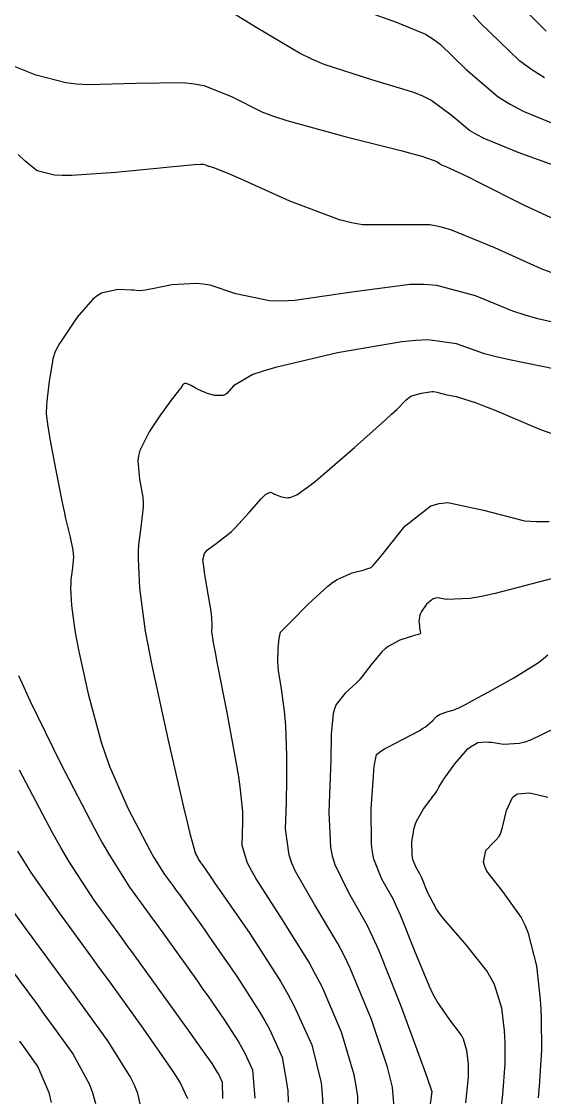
# Model space of a CAD drawing. Header units: metres. Extents: x 837475 to 838479, y 1189012 to 1191015.
# Drawn here: x 837764.1 to 837809.6, y 1190019.4 to 1190112.8 of the extents above; entities that cross this region are included whole.
import ezdxf

# ---------------------------------------------------------------- set-up
doc = ezdxf.new("R2010")
doc.units = ezdxf.units.M
doc.header["$LTSCALE"] = 0.3
for name, color, linetype in [('COTAS 10', 1, 'Continuous'), ('COTAS INT', 252, 'Continuous'), ('VIA2', 121, 'Continuous')]:
    doc.layers.add(name, color=color, linetype=linetype)

msp = doc.modelspace()

# ---------------------------------------------------------------- linework, layer by layer
at = {"layer": 'COTAS 10'}
for points in [[(837763.234, 1190109.059), (837765.241, 1190108.244), (837767.945, 1190107.539), (837768.863, 1190107.436), (837769.854, 1190107.374), (837774.042, 1190107.482), (837778.154, 1190107.53), (837779.097, 1190107.429), (837779.955, 1190107.278), (837782.345, 1190106.323), (837784.996, 1190105.007), (837786.018, 1190104.629), (837787.164, 1190104.246), (837792.345, 1190102.813), (837797.199, 1190101.592), (837798.14, 1190101.342), (837798.905, 1190101.13), (837800.214, 1190100.682), (837800.445, 1190100.489), (837800.532, 1190100.438), (837800.628, 1190100.388), (837801.058, 1190100.214), (837802.387, 1190099.608), (837803.05, 1190099.285), (837803.842, 1190098.894), (837807.769, 1190096.925), (837812.07, 1190094.9)], [(837796.539, 1190018.135), (837796.36, 1190020.249), (837796.172, 1190021.065), (837795.924, 1190021.981), (837794.529, 1190026.124), (837792.683, 1190030.576), (837792.15, 1190031.687), (837791.609, 1190032.744), (837789.575, 1190036.124), (837787.912, 1190038.981), (837787.605, 1190039.708), (837787.364, 1190040.408), (837787.045, 1190042.707), (837787.131, 1190044.969), (837787.146, 1190045.646), (837787.157, 1190046.344), (837787.162, 1190049.046), (837787.08, 1190051.669), (837787.035, 1190052.318), (837786.981, 1190052.932), (837786.708, 1190054.869), (837786.459, 1190056.452), (837786.422, 1190056.843), (837786.397, 1190057.213), (837786.42, 1190058.379), (837786.517, 1190059.221), (837786.539, 1190059.387), (837786.56, 1190059.524), (837786.617, 1190059.776), (837787.012, 1190060.189), (837787.246, 1190060.427), (837787.533, 1190060.719), (837789.02, 1190062.224), (837790.727, 1190063.77), (837791.153, 1190064.09), (837791.558, 1190064.362), (837792.853, 1190064.95), (837793.801, 1190065.184), (837793.987, 1190065.232), (837794.141, 1190065.272), (837794.42, 1190065.359), (837794.498, 1190065.415), (837794.525, 1190065.436), (837794.554, 1190065.459), (837794.677, 1190065.564), (837795.182, 1190066.161), (837795.452, 1190066.495), (837795.779, 1190066.902), (837797.426, 1190068.982), (837799.701, 1190070.754), (837800.423, 1190070.967), (837801.184, 1190071.059), (837804.265, 1190070.389), (837807.831, 1190069.465), (837808.898, 1190069.397), (837809.999, 1190069.411)], [(837781.596, 1190019.277), (837781.58, 1190020.666), (837781.322, 1190021.233), (837781.227, 1190021.407), (837781.123, 1190021.587), (837780.666, 1190022.297), (837779.71, 1190023.651), (837779.292, 1190024.238), (837778.807, 1190024.917), (837776.501, 1190028.132), (837773.902, 1190031.736), (837773.232, 1190032.659), (837772.584, 1190033.55), (837770.423, 1190036.501), (837768.198, 1190039.898), (837767.509, 1190041.071), (837766.788, 1190042.345), (837763.922, 1190047.784)]]:
    msp.add_lwpolyline(points, dxfattribs=at)
at = {"layer": 'COTAS INT'}
for points in [[(837809.589, 1190107.947), (837808.481, 1190108.651), (837807.421, 1190109.418), (837803.987, 1190112.72), (837801.32, 1190115.747)], [(837809.741, 1190112.003), (837806.495, 1190115.245)], [(837810.435, 1190100.329), (837807.278, 1190101.472), (837804.322, 1190102.667), (837803.659, 1190103.013), (837803.063, 1190103.366), (837801.472, 1190104.695), (837799.71, 1190106.003), (837799.007, 1190106.342), (837798.211, 1190106.672), (837794.558, 1190107.781), (837790.431, 1190109.108), (837789.336, 1190109.575), (837788.262, 1190110.085), (837784.558, 1190112.287), (837781.343, 1190114.258)], [(837794.024, 1190113.742), (837796.77, 1190112.748), (837799.223, 1190111.751), (837799.875, 1190111.342), (837800.515, 1190110.875), (837802.73, 1190108.708), (837805.563, 1190106.283), (837806.594, 1190105.654), (837807.732, 1190105.043), (837812.73, 1190102.991)], [(837810.387, 1190090.958), (837809.297, 1190091.364), (837805.258, 1190093.176), (837801.448, 1190094.747), (837800.501, 1190095.001), (837799.602, 1190095.177), (837796.746, 1190095.161), (837793.765, 1190095.16), (837792.787, 1190095.345), (837791.743, 1190095.611), (837787.42, 1190097.244), (837783.513, 1190099), (837782.731, 1190099.344), (837782.079, 1190099.627), (837780.807, 1190100.133), (837780.446, 1190100.231), (837780.368, 1190100.255), (837780.299, 1190100.279), (837780.133, 1190100.358), (837779.912, 1190100.405), (837779.809, 1190100.409), (837779.688, 1190100.41), (837779.103, 1190100.379), (837777.632, 1190100.243), (837776.954, 1190100.176), (837776.157, 1190100.097), (837772.301, 1190099.71), (837768.436, 1190099.448), (837767.635, 1190099.449), (837766.949, 1190099.481), (837765.445, 1190099.863), (837764.741, 1190100.437), (837764.561, 1190100.59), (837764.386, 1190100.742), (837763.807, 1190101.271)], [(837813.592, 1190085.978), (837809.005, 1190087.016), (837807.887, 1190087.336), (837806.836, 1190087.671), (837803.592, 1190088.999), (837800.229, 1190089.916), (837799.104, 1190089.99), (837797.895, 1190089.988), (837792.825, 1190089.331), (837787.859, 1190088.599), (837786.716, 1190088.548), (837785.672, 1190088.564), (837782.739, 1190089.168), (837780.498, 1190089.918), (837779.89, 1190090.025), (837779.289, 1190090.089), (837777.165, 1190089.954), (837775.474, 1190089.621), (837775.144, 1190089.559), (837774.875, 1190089.511), (837774.407, 1190089.445), (837774.065, 1190089.473), (837773.876, 1190089.484), (837773.646, 1190089.497), (837772.475, 1190089.553), (837771.057, 1190089.224), (837770.671, 1190088.993), (837770.288, 1190088.702), (837768.931, 1190087.148), (837767.822, 1190085.507), (837767.596, 1190085.161), (837767.405, 1190084.862), (837767.009, 1190084.174), (837766.829, 1190083.541), (837766.775, 1190083.276), (837766.719, 1190082.973), (837766.5, 1190081.557), (837766.319, 1190080.111), (837766.287, 1190079.788), (837766.262, 1190079.5), (837766.236, 1190078.741), (837766.378, 1190077.659), (837766.46, 1190077.167), (837766.56, 1190076.591), (837767.074, 1190073.817), (837767.651, 1190070.911), (837767.791, 1190070.253), (837767.922, 1190069.659), (837768.325, 1190068.041), (837768.565, 1190066.898), (837768.594, 1190066.603), (837768.607, 1190066.318), (837768.518, 1190065.365), (837768.386, 1190064.324), (837768.372, 1190063.983), (837768.367, 1190063.619), (837768.433, 1190062.113), (837768.732, 1190059.927), (837768.876, 1190059.134), (837769.045, 1190058.259), (837769.876, 1190054.423), (837771.023, 1190050.232), (837771.392, 1190049.134), (837771.783, 1190048.063), (837773.383, 1190044.423), (837774.929, 1190041.443), (837775.287, 1190040.79), (837775.615, 1190040.211), (837776.543, 1190038.737), (837777.323, 1190037.672), (837777.557, 1190037.35), (837777.798, 1190037.016), (837778.737, 1190035.715), (837779.969, 1190033.975), (837780.397, 1190033.364), (837780.861, 1190032.698), (837782.849, 1190029.828), (837784.807, 1190026.79), (837785.252, 1190026.019), (837785.654, 1190025.277), (837786.759, 1190022.849), (837787.27, 1190019.963), (837787.298, 1190018.933)], [(837811.925, 1190082.331), (837806.544, 1190083.437), (837805.387, 1190083.714), (837804.376, 1190083.977), (837801.925, 1190084.823), (837799.423, 1190085.17), (837798.379, 1190085.119), (837797.183, 1190085.004), (837791.592, 1190084.058), (837786.194, 1190082.79), (837785.119, 1190082.472), (837784.226, 1190082.169), (837782.517, 1190081.194), (837781.95, 1190080.527), (837781.777, 1190080.417), (837781.598, 1190080.34), (837780.892, 1190080.333), (837780.189, 1190080.556), (837780.011, 1190080.623), (837779.84, 1190080.693), (837779.283, 1190080.965), (837778.841, 1190081.205), (837778.742, 1190081.254), (837778.654, 1190081.296), (837778.421, 1190081.386), (837778.271, 1190081.387), (837778.234, 1190081.373), (837778.2, 1190081.354), (837778.097, 1190081.231), (837777.92, 1190080.968), (837777.839, 1190080.86), (837777.745, 1190080.737), (837777.291, 1190080.165), (837776.637, 1190079.301), (837776.417, 1190078.993), (837776.18, 1190078.656), (837775.182, 1190077.193), (837774.378, 1190075.553), (837774.264, 1190075.105), (837774.196, 1190074.66), (837774.343, 1190073.073), (837774.641, 1190071.513), (837774.669, 1190071.084), (837774.674, 1190070.658), (837774.495, 1190069.13), (837774.271, 1190067.358), (837774.247, 1190066.778), (837774.239, 1190066.158), (837774.35, 1190063.596), (837774.86, 1190059.876), (837775.104, 1190058.526), (837775.393, 1190057.038), (837776.806, 1190050.509), (837778.216, 1190044.453), (837778.502, 1190043.263), (837778.744, 1190042.285), (837779.239, 1190040.509), (837779.417, 1190040.166), (837779.458, 1190040.091), (837779.495, 1190040.024), (837779.602, 1190039.855), (837779.692, 1190039.732), (837779.719, 1190039.695), (837779.747, 1190039.657), (837779.855, 1190039.507), (837780.55, 1190038.504), (837780.949, 1190037.928), (837781.437, 1190037.222), (837783.941, 1190033.593), (837786.648, 1190029.392), (837787.264, 1190028.325), (837787.821, 1190027.299), (837789.349, 1190023.941), (837790.154, 1190020.636), (837790.256, 1190019.643), (837790.304, 1190018.617)], [(837793.29, 1190016.384), (837793.332, 1190019.433), (837793.214, 1190020.354), (837793.039, 1190021.308), (837791.939, 1190025.033), (837790.234, 1190028.964), (837789.677, 1190030.049), (837789.084, 1190031.133), (837786.638, 1190035.033), (837784.489, 1190038.354), (837784.084, 1190039.073), (837783.761, 1190039.705), (837783.277, 1190041.26), (837783.318, 1190042.312), (837783.325, 1190042.627), (837783.33, 1190042.951), (837783.332, 1190044.209), (837783.118, 1190046.332), (837782.986, 1190047.202), (837782.822, 1190048.195), (837781.971, 1190052.803), (837781.124, 1190057.173), (837780.963, 1190058.016), (837780.834, 1190058.7), (837780.637, 1190059.843), (837780.652, 1190059.994), (837780.657, 1190060.051), (837780.663, 1190060.115), (837780.69, 1190060.405), (837780.654, 1190061.021), (837780.621, 1190061.292), (837780.577, 1190061.605), (837780.336, 1190063.097), (837780.077, 1190064.63), (837780.022, 1190064.97), (837779.975, 1190065.272), (837779.867, 1190066.059), (837780.008, 1190066.612), (837780.118, 1190066.767), (837780.259, 1190066.923), (837781.023, 1190067.497), (837782.05, 1190068.261), (837782.355, 1190068.538), (837782.67, 1190068.843), (837783.887, 1190070.178), (837784.951, 1190071.375), (837785.17, 1190071.593), (837785.356, 1190071.761), (837785.758, 1190071.959), (837786.005, 1190071.821), (837786.095, 1190071.779), (837786.193, 1190071.734), (837786.625, 1190071.556), (837787.141, 1190071.463), (837787.293, 1190071.472), (837787.448, 1190071.496), (837788.038, 1190071.711), (837789.182, 1190072.533), (837789.686, 1190072.94), (837790.27, 1190073.426), (837793.057, 1190075.83), (837795.759, 1190078.231), (837796.289, 1190078.715), (837796.726, 1190079.12), (837797.517, 1190079.93), (837797.833, 1190080.206), (837797.969, 1190080.274), (837798.126, 1190080.339), (837798.872, 1190080.545), (837799.622, 1190080.671), (837799.782, 1190080.687), (837799.923, 1190080.694), (837800.258, 1190080.647), (837800.632, 1190080.525), (837800.795, 1190080.485), (837800.985, 1190080.441), (837801.89, 1190080.258), (837803.649, 1190079.706), (837804.377, 1190079.43), (837805.21, 1190079.099), (837809.092, 1190077.46), (837813.152, 1190075.97)], [(837811.07, 1190064.645), (837805.282, 1190063.139), (837804.105, 1190062.883), (837803.114, 1190062.697), (837801.07, 1190062.607), (837800.291, 1190062.768), (837800.097, 1190062.74), (837799.911, 1190062.681), (837799.316, 1190062.205), (837798.89, 1190061.567), (837798.811, 1190061.405), (837798.749, 1190061.249), (837798.666, 1190060.738), (837798.7, 1190060.32), (837798.711, 1190060.222), (837798.723, 1190060.132), (837798.776, 1190059.873), (837798.786, 1190059.701), (837798.772, 1190059.666), (837798.75, 1190059.637), (837798.61, 1190059.576), (837798.249, 1190059.485), (837798.089, 1190059.436), (837797.903, 1190059.377), (837797.01, 1190059.078), (837795.989, 1190058.542), (837795.721, 1190058.333), (837795.46, 1190058.099), (837794.571, 1190057.035), (837793.699, 1190055.895), (837793.448, 1190055.612), (837793.194, 1190055.344), (837792.242, 1190054.494), (837791.46, 1190053.486), (837791.311, 1190053.118), (837791.193, 1190052.711), (837791.014, 1190050.92), (837790.992, 1190048.639), (837790.973, 1190047.924), (837790.948, 1190047.172), (837790.812, 1190044.155), (837790.967, 1190041.111), (837791.126, 1190040.343), (837791.335, 1190039.607), (837792.511, 1190037.216), (837794.133, 1190034.356), (837794.624, 1190033.324), (837795.132, 1190032.188), (837797.119, 1190027.216), (837798.808, 1190022.654), (837799.13, 1190021.776), (837799.387, 1190021.064), (837799.789, 1190019.886), (837799.581, 1190018.299)], [(837802.752, 1190018.898), (837802.978, 1190021.105), (837802.973, 1190021.989), (837802.961, 1190022.24), (837802.944, 1190022.494), (837802.84, 1190023.437), (837802.527, 1190024.43), (837802.378, 1190024.716), (837802.201, 1190025.006), (837801.334, 1190026.095), (837800.234, 1190027.693), (837799.911, 1190028.304), (837799.578, 1190028.988), (837798.308, 1190032.07), (837797.063, 1190035.193), (837796.747, 1190035.902), (837796.443, 1190036.545), (837795.448, 1190038.308), (837794.749, 1190040.051), (837794.631, 1190040.682), (837794.547, 1190041.377), (837794.516, 1190044.421), (837794.699, 1190047.253), (837794.749, 1190047.814), (837794.799, 1190048.279), (837794.978, 1190049.153), (837795.442, 1190049.506), (837795.671, 1190049.643), (837795.945, 1190049.796), (837797.299, 1190050.489), (837798.686, 1190051.224), (837798.98, 1190051.403), (837799.235, 1190051.571), (837799.831, 1190052.093), (837800.229, 1190052.487), (837800.36, 1190052.574), (837800.5, 1190052.653), (837801.077, 1190052.86), (837801.715, 1190053.048), (837801.893, 1190053.114), (837802.071, 1190053.186), (837802.72, 1190053.499), (837803.76, 1190054.069), (837804.185, 1190054.303), (837804.669, 1190054.569), (837806.911, 1190055.809), (837809.074, 1190057.158), (837809.508, 1190057.494), (837809.871, 1190057.814)], [(837763.83, 1190056.011), (837764.282, 1190055.005), (837764.823, 1190053.842), (837767.527, 1190048.337), (837770.442, 1190042.721), (837771.117, 1190041.489), (837771.734, 1190040.397), (837773.483, 1190037.619), (837774.953, 1190035.611), (837775.394, 1190035.004), (837775.85, 1190034.376), (837777.619, 1190031.924), (837779.388, 1190029.446), (837779.844, 1190028.801), (837780.286, 1190028.175), (837781.758, 1190026.062), (837782.965, 1190024.189), (837783.239, 1190023.713), (837783.488, 1190023.255), (837784.17, 1190021.758), (837784.385, 1190019.291)], [(837805.838, 1190018.562), (837805.951, 1190019.614), (837806.162, 1190022.286), (837806.153, 1190024.115), (837806.127, 1190024.636), (837806.092, 1190025.162), (837805.878, 1190027.114), (837805.231, 1190029.168), (837804.921, 1190029.76), (837804.555, 1190030.361), (837802.761, 1190032.614), (837800.93, 1190034.725), (837800.54, 1190035.237), (837800.201, 1190035.717), (837799.4, 1190037.186), (837798.958, 1190038.294), (837798.846, 1190038.546), (837798.738, 1190038.774), (837798.385, 1190039.4), (837798.137, 1190040.018), (837798.095, 1190040.242), (837798.065, 1190040.489), (837798.054, 1190041.569), (837798.243, 1190042.745), (837798.339, 1190043.052), (837798.455, 1190043.351), (837799.029, 1190044.363), (837799.616, 1190045.167), (837799.74, 1190045.334), (837799.847, 1190045.477), (837800.092, 1190045.794), (837800.22, 1190045.973), (837800.253, 1190046.029), (837800.286, 1190046.088), (837800.394, 1190046.325), (837800.669, 1190046.788), (837800.807, 1190046.99), (837800.972, 1190047.223), (837801.788, 1190048.331), (837802.698, 1190049.416), (837802.922, 1190049.634), (837803.134, 1190049.818), (837803.798, 1190050.184), (837804.496, 1190050.247), (837804.729, 1190050.239), (837804.98, 1190050.22), (837806.03, 1190050.057), (837807.422, 1190050.125), (837807.887, 1190050.251), (837808.388, 1190050.423), (837810.487, 1190051.431)], [(837809.055, 1190019.312), (837809.149, 1190020.33), (837809.347, 1190023.467), (837809.333, 1190026.242), (837809.294, 1190027.032), (837809.24, 1190027.83), (837808.916, 1190030.79), (837808.205, 1190033.615), (837807.907, 1190034.329), (837807.564, 1190035.013), (837805.958, 1190037.237), (837804.581, 1190039.021), (837804.382, 1190039.429), (837804.263, 1190039.799), (837804.493, 1190040.823), (837805.113, 1190041.474), (837805.241, 1190041.609), (837805.349, 1190041.724), (837805.579, 1190041.976), (837805.671, 1190042.097), (837805.692, 1190042.129), (837805.712, 1190042.16), (837805.766, 1190042.27), (837805.868, 1190042.642), (837805.918, 1190042.84), (837805.977, 1190043.078), (837806.266, 1190044.278), (837806.787, 1190045.409), (837806.991, 1190045.604), (837807.221, 1190045.747), (837808.27, 1190045.837), (837809.521, 1190045.546), (837809.879, 1190045.449)], [(837763.75, 1190040.747), (837764.317, 1190039.828), (837764.917, 1190038.894), (837767.363, 1190035.383), (837770.099, 1190031.65), (837770.882, 1190030.574), (837771.676, 1190029.481), (837774.634, 1190025.383), (837777.073, 1190021.881), (837777.54, 1190021.164), (837777.917, 1190020.557), (837778.525, 1190019.274)], [(837774.743, 1190017.414), (837774.22, 1190019.697), (837773.914, 1190020.42), (837773.538, 1190021.182), (837771.594, 1190024.265), (837769.016, 1190027.83), (837768.24, 1190028.897), (837767.435, 1190029.999), (837764.304, 1190034.265), (837761.636, 1190037.889)], [(837763.147, 1190030.565), (837765.476, 1190027.392), (837766.073, 1190026.575), (837766.649, 1190025.784), (837768.555, 1190023.147), (837770.002, 1190020.483), (837770.288, 1190019.675), (837770.524, 1190018.837)], [(837763.915, 1190024.239), (837764.287, 1190023.729), (837765.516, 1190022.029), (837766.466, 1190019.784), (837766.661, 1190018.931)]]:
    msp.add_lwpolyline(points, dxfattribs=at)
at = {"layer": 'VIA2'}
msp.add_arc((837769.70507, 1190091.78319), 40, 70.7550068, 205.3608564, dxfattribs=at)

doc.saveas('drawing.dxf')
